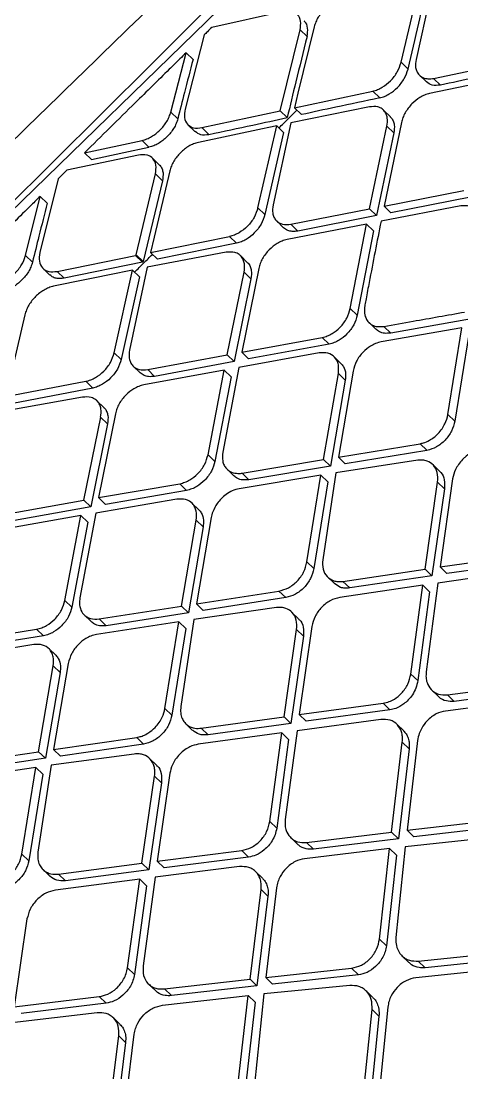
# Model space of a CAD drawing. Extents: x 400 to 501, y 484 to 634.
# Drawn here: x 488.522 to 489.293, y 519.491 to 521.33 of the extents above; entities that cross this region are included whole.
import ezdxf

# ---------------------------------------------------------------- set-up
doc = ezdxf.new("R2010")
doc.units = 0
doc.header["$MEASUREMENT"] = 0
doc.layers.add('DIM', color=3, linetype='Continuous')
doc.layers.add('GEOMETRY', color=3, linetype='Continuous', lineweight=25)

# ---------------------------------------------------------------- blocks, each defined once
blk = doc.blocks.new('2026 GRANDEE')
at = {"layer": 'GEOMETRY', "ltscale": 16}
for p, q in [((36.6251, -77.2596), (38.7084, -75.231)), ((38.7614, -75.5824), (38.795, -75.4397)), ((38.8196, -75.4341), (38.7875, -75.5772)), ((38.5556, -75.4935), (38.4303, -75.5214)), ((38.5501, -75.6673), (38.5848, -75.5257)), ((38.6095, -75.5202), (38.5811, -75.6363)), ((38.5848, -75.5257), (38.597, -75.5375)), ((38.4169, -75.5346), (38.3837, -75.664)), ((38.3589, -75.6693), (38.3855, -75.5656)), ((38.3855, -75.5656), (38.3977, -75.5774)), ((38.7614, -75.5824), (38.7735, -75.5941)), ((38.8182, -75.6104), (38.9543, -75.5819)), ((38.7935, -75.6049), (38.8056, -75.6166)), ((38.9488, -75.6084), (38.8112, -75.6369)), ((38.8182, -75.6104), (38.8303, -75.6221)), ((38.575, -75.662), (38.7119, -75.6328)), ((38.5811, -75.6363), (38.575, -75.662)), ((38.724, -75.6446), (38.7119, -75.6328)), ((38.7061, -75.6602), (38.5688, -75.6879)), ((38.371, -75.6812), (38.3589, -75.6693)), ((38.4133, -75.6966), (38.5501, -75.6673)), ((38.5501, -75.6673), (38.5623, -75.6791)), ((38.575, -75.662), (38.5871, -75.6738)), ((38.7426, -75.6776), (38.7305, -75.6658)), ((38.3889, -75.6915), (38.4011, -75.7033)), ((38.4133, -75.6966), (38.4255, -75.7084)), ((38.5112, -75.8367), (38.544, -75.6932)), ((38.5688, -75.6879), (38.5376, -75.8317)), ((38.5561, -75.705), (38.544, -75.6932)), ((38.7064, -75.8385), (38.7366, -75.6942)), ((38.7619, -75.6876), (38.7317, -75.8336)), ((38.7366, -75.6942), (38.7487, -75.7059)), ((38.519, -75.6985), (38.407, -75.7223)), ((38.5561, -75.705), (38.5233, -75.8484)), ((38.7487, -75.7059), (38.7185, -75.8502)), ((38.2081, -75.7405), (38.3086, -75.719)), ((38.3086, -75.719), (38.3207, -75.7308)), ((38.3022, -75.7446), (38.1769, -75.7712)), ((38.2081, -75.7405), (38.2203, -75.7523)), ((38.3388, -75.7616), (38.3266, -75.7498)), ((38.1621, -75.7858), (38.1299, -75.9148)), ((38.1769, -75.7712), (38.1621, -75.7858)), ((38.2984, -75.9191), (38.332, -75.7775)), ((38.357, -75.7722), (38.3295, -75.8881)), ((38.332, -75.7775), (38.3442, -75.7893)), ((38.3442, -75.7893), (38.3105, -75.9308)), ((38.7317, -75.8336), (38.8709, -75.8066)), ((38.1049, -75.92), (38.1307, -75.8167)), ((38.1307, -75.8167), (38.1428, -75.8285)), ((38.8829, -75.8183), (38.7437, -75.8453)), ((38.5233, -75.8484), (38.5112, -75.8367)), ((38.5689, -75.8655), (38.7064, -75.8385)), ((38.7064, -75.8385), (38.7185, -75.8502)), ((38.8658, -75.8335), (38.7264, -75.8602)), ((38.7317, -75.8336), (38.7437, -75.8453)), ((38.5439, -75.8597), (38.5559, -75.8715)), ((38.7185, -75.8502), (38.581, -75.8773)), ((38.7011, -75.8651), (38.562, -75.8922)), ((38.5689, -75.8655), (38.581, -75.8773)), ((38.6725, -76.0127), (38.7011, -75.8651)), ((38.7131, -75.8768), (38.6846, -76.0244)), ((38.7011, -75.8651), (38.7131, -75.8768)), ((38.3233, -75.9148), (38.4615, -75.8869)), ((38.3295, -75.8881), (38.3233, -75.9148)), ((38.4736, -75.8987), (38.3354, -75.9266)), ((38.4615, -75.8869), (38.4736, -75.8987)), ((38.4559, -75.9145), (38.3173, -75.9408)), ((38.3233, -75.9148), (38.3354, -75.9266)), ((38.1049, -75.92), (38.117, -75.9318)), ((38.1602, -75.948), (38.2974, -75.9201)), ((38.3095, -75.9318), (38.1723, -75.9598)), ((38.2982, -75.9199), (38.2974, -75.9201)), ((38.3095, -75.9318), (38.2974, -75.9201)), ((38.2984, -75.9191), (38.2982, -75.9199)), ((38.2982, -75.9199), (38.3103, -75.9317)), ((38.2984, -75.9191), (38.3105, -75.9308)), ((38.4926, -75.9321), (38.4806, -75.9204)), ((38.1355, -75.9426), (38.1476, -75.9544)), ((38.2662, -75.9512), (38.154, -75.9739)), ((38.1602, -75.948), (38.1723, -75.9598)), ((38.2601, -76.0901), (38.2922, -75.9459)), ((38.3173, -75.9408), (38.2867, -76.0854)), ((38.2922, -75.9459), (38.3043, -75.9577)), ((38.4573, -76.0938), (38.487, -75.949)), ((38.5125, -75.9427), (38.4828, -76.0892)), ((38.487, -75.949), (38.499, -75.9607)), ((38.3043, -75.9577), (38.2721, -76.1018)), ((38.499, -75.9607), (38.4694, -76.1055)), ((38.1038, -76.0237), (38.077, -76.1394)), ((38.6725, -76.0127), (38.6845, -76.0244)), ((38.7053, -76.0375), (38.7173, -76.0491)), ((38.8678, -76.0464), (38.7264, -76.0712)), ((38.7432, -76.0558), (38.7312, -76.0441)), ((38.8844, -76.0307), (38.7432, -76.0558)), ((38.8432, -76.1979), (38.8678, -76.0464)), ((38.4828, -76.0892), (38.6234, -76.0635)), ((38.6234, -76.0635), (38.6354, -76.0752)), ((38.8798, -76.058), (38.8552, -76.2095)), ((38.6354, -76.0752), (38.4949, -76.1008)), ((38.2601, -76.0901), (38.2721, -76.1018)), ((38.3186, -76.1197), (38.4573, -76.0938)), ((38.4573, -76.0938), (38.4694, -76.1055)), ((38.6184, -76.0905), (38.4776, -76.1159)), ((38.4828, -76.0892), (38.4949, -76.1008)), ((38.6563, -76.1088), (38.6442, -76.0971)), ((38.2932, -76.1136), (38.3053, -76.1253)), ((38.3186, -76.1197), (38.3306, -76.1314)), ((38.4694, -76.1055), (38.3306, -76.1314)), ((38.4776, -76.1159), (38.4497, -76.2641)), ((38.4521, -76.1206), (38.3117, -76.1464)), ((38.4239, -76.2685), (38.4521, -76.1206)), ((38.4641, -76.1322), (38.4359, -76.2802)), ((38.4521, -76.1206), (38.4641, -76.1322)), ((38.6257, -76.2768), (38.6517, -76.1267)), ((38.6637, -76.1383), (38.6377, -76.2884)), ((38.6774, -76.1222), (38.6517, -76.2725)), ((38.6517, -76.1267), (38.6637, -76.1383)), ((38.0708, -76.1669), (38.2102, -76.1401)), ((38.2223, -76.1518), (38.0829, -76.1786)), ((38.2223, -76.1518), (38.2102, -76.1401)), ((38.2047, -76.1678), (38.0649, -76.1931)), ((38.2417, -76.1857), (38.2296, -76.174)), ((38.207, -76.348), (38.2363, -76.2028)), ((38.262, -76.1967), (38.2327, -76.3435)), ((38.2362, -76.2028), (38.2483, -76.2145)), ((38.8432, -76.1979), (38.8552, -76.2095)), ((38.2483, -76.2145), (38.219, -76.3597)), ((38.6517, -76.2725), (38.7946, -76.2491)), ((38.8066, -76.2608), (38.6636, -76.2841)), ((38.7946, -76.2491), (38.8065, -76.2607)), ((38.4239, -76.2685), (38.4359, -76.2802)), ((38.4833, -76.3006), (38.6257, -76.2768)), ((38.6257, -76.2768), (38.6377, -76.2884)), ((38.7904, -76.2782), (38.6471, -76.2999)), ((38.6517, -76.2725), (38.6636, -76.2841)), ((38.8287, -76.2972), (38.8167, -76.2856)), ((38.4572, -76.2937), (38.4691, -76.3053)), ((38.4833, -76.3006), (38.4953, -76.3122)), ((38.6377, -76.2884), (38.4953, -76.3122)), ((38.6471, -76.2999), (38.6243, -76.452)), ((38.2327, -76.3435), (38.3745, -76.3191)), ((38.3865, -76.3307), (38.3745, -76.3191)), ((38.6212, -76.3042), (38.4785, -76.3278)), ((38.5968, -76.4558), (38.6212, -76.3042)), ((38.6332, -76.3158), (38.6088, -76.4675)), ((38.6212, -76.3042), (38.6332, -76.3158)), ((38.8032, -76.4685), (38.8252, -76.3162)), ((38.8252, -76.3162), (38.8372, -76.3278)), ((38.8515, -76.3106), (38.8296, -76.4647)), ((38.3865, -76.3307), (38.2447, -76.3552)), ((38.8372, -76.3278), (38.8152, -76.4802)), ((38.0671, -76.3728), (38.207, -76.348)), ((38.219, -76.3597), (38.207, -76.348)), ((38.3695, -76.3461), (38.2276, -76.3704)), ((38.2327, -76.3435), (38.2447, -76.3552)), ((38.4077, -76.3646), (38.3957, -76.3529)), ((38.2018, -76.3748), (38.0604, -76.3996)), ((38.219, -76.3597), (38.0792, -76.3845)), ((38.1739, -76.523), (38.2018, -76.3748)), ((38.2276, -76.3704), (38.1999, -76.5188)), ((38.2018, -76.3748), (38.2138, -76.3865)), ((38.2138, -76.3865), (38.1859, -76.5347)), ((38.3775, -76.533), (38.4033, -76.3827)), ((38.4153, -76.3943), (38.3895, -76.5446)), ((38.4033, -76.3827), (38.4153, -76.3943)), ((38.4292, -76.3784), (38.4036, -76.5289)), ((38.8296, -76.4647), (38.9749, -76.4436)), ((38.5968, -76.4558), (38.6088, -76.4675)), ((38.6598, -76.4898), (38.8032, -76.4685)), ((38.8152, -76.4801), (38.8032, -76.4685)), ((38.8296, -76.4647), (38.8416, -76.4763)), ((38.9869, -76.4552), (38.8415, -76.4763)), ((38.6329, -76.4822), (38.6448, -76.4938)), ((38.8152, -76.4802), (38.6717, -76.5014)), ((38.9712, -76.4719), (38.8257, -76.4927)), ((38.7993, -76.4966), (38.6543, -76.5178)), ((38.6598, -76.4898), (38.6717, -76.5014)), ((38.7786, -76.6518), (38.7993, -76.4966)), ((38.7993, -76.4966), (38.8113, -76.5082)), ((38.8257, -76.4927), (38.8052, -76.6481)), ((38.1739, -76.523), (38.1859, -76.5347)), ((38.4036, -76.5289), (38.5478, -76.5067)), ((38.5598, -76.5183), (38.4156, -76.5405)), ((38.5478, -76.5067), (38.5597, -76.5183)), ((38.8113, -76.5082), (38.7906, -76.6634)), ((38.2339, -76.5556), (38.3775, -76.533)), ((38.3775, -76.533), (38.3895, -76.5446)), ((38.5437, -76.5358), (38.3991, -76.5563)), ((38.4036, -76.5289), (38.4156, -76.5405)), ((38.2075, -76.5486), (38.2194, -76.5602)), ((38.373, -76.5604), (38.2291, -76.5828)), ((38.2339, -76.5556), (38.2458, -76.5673)), ((38.3895, -76.5446), (38.2458, -76.5673)), ((38.3486, -76.7121), (38.373, -76.5604)), ((38.373, -76.5604), (38.3849, -76.572)), ((38.3991, -76.5563), (38.3763, -76.7085)), ((38.5821, -76.5551), (38.5701, -76.5434)), ((37.9814, -76.5968), (38.1242, -76.5733)), ((38.1242, -76.5733), (38.1362, -76.5849)), ((38.3849, -76.572), (38.3606, -76.7237)), ((38.5568, -76.7264), (38.5788, -76.5742)), ((38.5788, -76.5742), (38.5908, -76.5858)), ((38.6053, -76.5688), (38.5833, -76.7228)), ((38.1362, -76.5849), (37.9934, -76.6084)), ((38.5907, -76.5858), (38.5687, -76.7381)), ((38.1193, -76.6003), (37.9763, -76.6236)), ((38.1577, -76.6191), (38.1456, -76.6074)), ((38.1795, -76.6332), (38.154, -76.7837)), ((38.1277, -76.7876), (38.1534, -76.6373)), ((38.1654, -76.6489), (38.1396, -76.7992)), ((38.1534, -76.6373), (38.1654, -76.6489)), ((38.7786, -76.6518), (38.7906, -76.6634)), ((38.8423, -76.688), (38.9896, -76.6689)), ((38.8147, -76.6797), (38.8267, -76.6914)), ((38.8423, -76.688), (38.8543, -76.6997)), ((39.0016, -76.6805), (38.8543, -76.6997)), ((38.5833, -76.7228), (38.7299, -76.703)), ((38.7419, -76.7146), (38.7299, -76.703)), ((38.9863, -76.6976), (38.8388, -76.7165)), ((38.3486, -76.7121), (38.3606, -76.7237)), ((38.4121, -76.7466), (38.5568, -76.7264)), ((38.5568, -76.7264), (38.5687, -76.7381)), ((38.5833, -76.7228), (38.5953, -76.7344)), ((38.7419, -76.7146), (38.5953, -76.7344)), ((38.3851, -76.7389), (38.397, -76.7504)), ((38.5687, -76.7381), (38.4241, -76.7582)), ((38.7262, -76.7313), (38.5795, -76.7509)), ((38.7659, -76.7512), (38.7539, -76.7396)), ((38.154, -76.7837), (38.2992, -76.7626)), ((38.2992, -76.7626), (38.3112, -76.7742)), ((38.5529, -76.7545), (38.4066, -76.7746)), ((38.4121, -76.7466), (38.4241, -76.7582)), ((38.532, -76.9095), (38.5529, -76.7545)), ((38.5529, -76.7545), (38.5648, -76.7661)), ((38.5795, -76.7509), (38.5588, -76.9061)), ((38.3112, -76.7742), (38.166, -76.7954)), ((38.5648, -76.7661), (38.5439, -76.9211)), ((38.7446, -76.9283), (38.7635, -76.7712)), ((38.7635, -76.7712), (38.7755, -76.7829)), ((38.7903, -76.7678), (38.7717, -76.9251)), ((37.983, -76.8093), (38.1277, -76.7876)), ((38.1396, -76.7992), (37.995, -76.8209)), ((38.1277, -76.7876), (38.1396, -76.7992)), ((38.2951, -76.7917), (38.1495, -76.8112)), ((38.154, -76.7837), (38.166, -76.7954)), ((38.3338, -76.8112), (38.3218, -76.7995)), ((38.7755, -76.7829), (38.7567, -76.9399)), ((38.1231, -76.815), (37.9783, -76.8365)), ((38.0987, -76.9667), (38.1231, -76.815)), ((38.1231, -76.815), (38.1351, -76.8267)), ((38.1495, -76.8112), (38.1267, -76.9633)), ((38.1351, -76.8267), (38.1107, -76.9783)), ((38.3084, -76.9825), (38.3306, -76.8304)), ((38.3306, -76.8304), (38.3425, -76.842)), ((38.3573, -76.8253), (38.3352, -76.9791)), ((38.3425, -76.842), (38.3204, -76.9942)), ((38.532, -76.9095), (38.5439, -76.9211)), ((38.7717, -76.9251), (38.9206, -76.9076)), ((38.5962, -76.9463), (38.7446, -76.9283)), ((38.7446, -76.9283), (38.7566, -76.9399)), ((38.7717, -76.9251), (38.7837, -76.9367)), ((38.9326, -76.9192), (38.7837, -76.9367)), ((38.5684, -76.9378), (38.5803, -76.9494)), ((38.6082, -76.9579), (38.5962, -76.9463)), ((38.7566, -76.9399), (38.6082, -76.9579)), ((38.9178, -76.9379), (38.7684, -76.9537)), ((38.3352, -76.9791), (38.4829, -76.9603)), ((38.4829, -76.9603), (38.4948, -76.972)), ((38.7413, -76.9569), (38.5927, -76.9747)), ((38.7237, -77.1151), (38.7413, -76.9569)), ((38.7533, -76.9686), (38.7413, -76.9569)), ((38.7684, -76.9537), (38.7524, -77.1124)), ((38.0987, -76.9667), (38.1107, -76.9783)), ((38.1627, -77.0016), (38.3084, -76.9825)), ((38.3084, -76.9825), (38.3204, -76.9941)), ((38.3352, -76.9791), (38.3472, -76.9907)), ((38.4948, -76.972), (38.3472, -76.9907)), ((38.7533, -76.9686), (38.7357, -77.1268)), ((38.1355, -76.9937), (38.1474, -77.0053)), ((38.1627, -77.0016), (38.1747, -77.0132)), ((38.3204, -76.9942), (38.1747, -77.0132)), ((38.4792, -76.9886), (38.3313, -77.0071)), ((38.519, -77.0088), (38.507, -76.9971)), ((38.3045, -77.0105), (38.1571, -77.0296)), ((38.2833, -77.1653), (38.3045, -77.0105)), ((38.3045, -77.0105), (38.3164, -77.0222)), ((38.3313, -77.0071), (38.3104, -77.1621)), ((38.3164, -77.0222), (38.2953, -77.177)), ((38.4975, -77.1856), (38.5167, -77.0288)), ((38.5167, -77.0288), (38.5286, -77.0405)), ((38.5437, -77.0256), (38.5247, -77.1826)), ((38.5286, -77.0405), (38.5095, -77.1972)), ((38.1075, -77.0799), (38.0852, -77.2335)), ((38.7237, -77.1151), (38.7357, -77.1268)), ((38.7629, -77.1445), (38.7748, -77.1561)), ((38.7914, -77.1537), (38.9408, -77.1382)), ((38.9529, -77.1499), (38.8035, -77.1654)), ((38.2833, -77.1653), (38.2953, -77.177)), ((38.5247, -77.1826), (38.6748, -77.1661)), ((38.6748, -77.1662), (38.6868, -77.1778)), ((38.9381, -77.1674), (38.787, -77.1829)), ((38.7914, -77.1537), (38.8035, -77.1654)), ((38.348, -77.2025), (38.4975, -77.1856)), ((38.4975, -77.1856), (38.5095, -77.1972)), ((38.5247, -77.1826), (38.5367, -77.1942)), ((38.6868, -77.1778), (38.5368, -77.1942)), ((38.32, -77.1938), (38.3319, -77.2054)), ((38.36, -77.2141), (38.348, -77.2025)), ((38.5095, -77.1972), (38.36, -77.2141)), ((38.672, -77.1964), (38.5214, -77.2112)), ((38.0852, -77.2335), (38.2339, -77.2158)), ((38.2339, -77.2158), (38.2458, -77.2274)), ((38.3444, -77.2309), (38.4942, -77.2141)), ((38.4761, -77.3719), (38.4942, -77.2141)), ((38.4942, -77.2141), (38.5062, -77.2258)), ((38.5214, -77.2112), (38.505, -77.3695)), ((38.7122, -77.2175), (38.7001, -77.2057)), ((38.2458, -77.2274), (38.0971, -77.2452)), ((38.5062, -77.2258), (38.4881, -77.3836)), ((38.6947, -77.3965), (38.7107, -77.2383)), ((38.7107, -77.2383), (38.7227, -77.25)), ((38.7382, -77.234), (38.7224, -77.3939)), ((38.2301, -77.244), (38.0812, -77.2615)), ((38.2701, -77.2643), (38.2581, -77.2526)), ((38.7227, -77.25), (38.7068, -77.4082)), ((38.2483, -77.4408), (38.2678, -77.2844)), ((38.2798, -77.2961), (38.2603, -77.4524)), ((38.2678, -77.2844), (38.2798, -77.2961)), ((38.2757, -77.438), (38.295, -77.2814))]:
    blk.add_line(p, q, dxfattribs=at)
at = {"layer": 'GEOMETRY', "ltscale": 16, "flags": 128}
for points in [[(38.544, -75.6932), (38.53, -75.6962), (38.519, -75.6985)], [(38.2203, -75.7523), (38.2765, -75.7403), (38.3207, -75.7308)], [(38.2922, -75.9459), (38.2776, -75.9489), (38.2662, -75.9512)]]:
    blk.add_lwpolyline(points, dxfattribs=at)
at = {"layer": 'GEOMETRY', "ltscale": 16}
for points, knots in [([(39.3344, -73.6754), (39.0943, -73.989), (38.614, -74.6164), (37.8515, -75.526), (37.0585, -76.4108), (36.2329, -77.2665), (35.3771, -78.0921), (34.4922, -78.8851), (33.5825, -79.6476), (32.9551, -80.1279), (32.6415, -80.3679)], [0, 0, 0, 0, 0.124824, 0.249783, 0.374855, 0.499996, 0.625137, 0.750211, 0.875173, 1, 1, 1, 1]), ([(40.1497, -73.709), (40.0127, -73.8419), (39.7344, -74.112), (39.3257, -74.5096), (38.9336, -74.8911), (38.5729, -75.2424), (38.2434, -75.5632), (37.9632, -75.8359), (37.7285, -76.0643), (37.5351, -76.2523), (37.361, -76.4215), (37.2052, -76.5728), (37.0576, -76.7162), (36.8887, -76.8801), (36.6825, -77.0802), (36.4323, -77.3228), (36.1506, -77.5956), (35.8375, -77.8988), (35.4928, -78.2323), (35.1244, -78.5882), (34.7337, -78.9655), (34.3219, -79.3632), (33.8821, -79.7881), (33.4291, -80.2259), (33.123, -80.5224), (32.9727, -80.668)], [0, 0, 0, 0, 0.057285, 0.116397, 0.171134, 0.221513, 0.267531, 0.309184, 0.338855, 0.365836, 0.39013, 0.411737, 0.431012, 0.451894, 0.482374, 0.517226, 0.556449, 0.600044, 0.64801, 0.700352, 0.753718, 0.810985, 0.872139, 0.937203, 1, 1, 1, 1]), ([(36.6233, -77.2588), (37.0522, -76.8403), (37.7117, -76.1969), (38.888, -75.0248), (39.6377, -74.2734), (40.1598, -73.75)], [0, 0, 0, 0, 0.360925, 0.55487, 1, 1, 1, 1]), ([(36.9024, -74.1976), (36.8428, -74.2715), (36.7237, -74.4194), (36.5572, -74.6452), (36.4019, -74.8707), (36.2604, -75.0938), (36.1342, -75.3116), (36.0246, -75.5214), (35.933, -75.7204), (35.8601, -75.906), (35.8064, -76.0759), (35.772, -76.2282), (35.7563, -76.3615), (35.7588, -76.4871), (35.7855, -76.5968), (35.8417, -76.6813), (35.9222, -76.7316), (36.0247, -76.7494), (36.1473, -76.7363), (36.289, -76.6937), (36.4491, -76.6222), (36.6272, -76.5221), (36.8228, -76.3933), (37.0355, -76.2351), (37.2639, -76.0469), (37.4848, -75.8477), (37.6924, -75.6461), (37.8824, -75.4494), (38.0721, -75.2416), (38.1943, -75.0969), (38.2555, -75.0244)], [0, 0, 0, 0, 0.033614, 0.067247, 0.100909, 0.134592, 0.168275, 0.201911, 0.235432, 0.268754, 0.301786, 0.334429, 0.366583, 0.39818, 0.439365, 0.479481, 0.51862, 0.556963, 0.594762, 0.632292, 0.669842, 0.707709, 0.746186, 0.785545, 0.826049, 0.867901, 0.900188, 0.933126, 0.966494, 1, 1, 1, 1]), ([(38.2493, -75.0225), (38.1896, -75.0932), (38.0756, -75.2282), (37.9065, -75.4142), (37.7525, -75.5755), (37.6028, -75.7246), (37.4628, -75.8573), (37.3366, -75.971), (37.2395, -76.0548), (37.1691, -76.1136), (37.1157, -76.1571), (37.0685, -76.1948), (37.0179, -76.2343), (36.9622, -76.2765), (36.8783, -76.3383), (36.7648, -76.4171), (36.6265, -76.5037), (36.5161, -76.5637), (36.4322, -76.603), (36.3698, -76.6283), (36.3099, -76.6481), (36.258, -76.6604), (36.2136, -76.6659), (36.1957, -76.6633), (36.1863, -76.6619)], [0, 0, 0, 0, 0.071577, 0.136877, 0.195548, 0.247519, 0.306614, 0.35456, 0.391885, 0.419028, 0.437102, 0.455199, 0.47578, 0.498789, 0.524174, 0.581849, 0.647143, 0.717603, 0.754791, 0.793314, 0.835012, 0.883237, 0.938152, 1, 1, 1, 1]), ([(38.7735, -75.5941), (38.7797, -75.5674), (38.7907, -75.5196), (38.8021, -75.4723), (38.8072, -75.4515)], [0, 0, 0, 0, 0.56, 1, 1, 1, 1]), ([(38.6595, -75.4702), (38.6567, -75.471), (38.6512, -75.4725), (38.6405, -75.4781), (38.6279, -75.488), (38.6178, -75.5008), (38.6121, -75.5118), (38.6104, -75.5174), (38.6095, -75.5202)], [0, 0, 0, 0, 0.133077, 0.260959, 0.500551, 0.743262, 0.869946, 1, 1, 1, 1]), ([(38.5848, -75.5257), (38.5856, -75.5204), (38.5871, -75.5099), (38.5816, -75.4987), (38.5746, -75.4944), (38.5663, -75.4922), (38.5607, -75.4929), (38.5556, -75.4935)], [0, 0, 0, 0, 0.249174, 0.499176, 0.722957, 0.749939, 1, 1, 1, 1]), ([(38.597, -75.5375), (38.5977, -75.5323), (38.5991, -75.5219), (38.5957, -75.5131), (38.5921, -75.5106), (38.5918, -75.5104)], [0, 0, 0, 0, 0.476386, 0.953134, 1, 1, 1, 1]), ([(38.4303, -75.5214), (38.4278, -75.5239), (38.4234, -75.5283), (38.4189, -75.5327), (38.4169, -75.5346)], [0, 0, 0, 0, 0.559999, 1, 1, 1, 1]), ([(38.597, -75.5375), (38.5904, -75.5638), (38.5787, -75.6108), (38.5673, -75.6582), (38.5623, -75.6791)], [0, 0, 0, 0, 0.56, 1, 1, 1, 1]), ([(38.3855, -75.5656), (38.3819, -75.5692), (38.3721, -75.5789), (38.3425, -75.608), (38.287, -75.6627), (38.2377, -75.7113), (38.2081, -75.7405)], [0, 0, 0, 0, 0.062042, 0.166057, 0.5, 1, 1, 1, 1]), ([(38.3977, -75.5774), (38.3927, -75.5967), (38.3837, -75.6312), (38.3749, -75.6659), (38.371, -75.6812)], [0, 0, 0, 0, 0.56, 1, 1, 1, 1]), ([(38.7119, -75.6328), (38.7147, -75.632), (38.7202, -75.6305), (38.731, -75.625), (38.7435, -75.615), (38.7558, -75.5993), (38.7595, -75.588), (38.7614, -75.5824)], [0, 0, 0, 0, 0.133757, 0.261809, 0.500021, 0.748806, 1, 1, 1, 1]), ([(38.7875, -75.5772), (38.7869, -75.582), (38.7859, -75.5897), (38.7886, -75.5985), (38.7931, -75.6055), (38.8006, -75.6102), (38.8092, -75.6115), (38.8147, -75.611), (38.8172, -75.6106), (38.8179, -75.6104), (38.8181, -75.6104), (38.8182, -75.6104), (38.8182, -75.6104)], [0, 0, 0, 0, 0.225118, 0.356715, 0.500735, 0.716133, 0.871345, 0.966033, 0.990615, 0.997206, 0.999657, 1, 1, 1, 1]), ([(38.724, -75.6446), (38.7268, -75.6438), (38.7324, -75.6423), (38.7431, -75.6367), (38.7557, -75.6268), (38.7679, -75.611), (38.7716, -75.5998), (38.7735, -75.5941)], [0, 0, 0, 0, 0.134377, 0.262676, 0.500272, 0.748824, 1, 1, 1, 1]), ([(38.9664, -75.5936), (38.9409, -75.5989), (38.8956, -75.6084), (38.8502, -75.6179), (38.8303, -75.6221)], [0, 0, 0, 0, 0.56, 1, 1, 1, 1]), ([(38.8303, -75.6221), (38.8251, -75.6227), (38.8153, -75.6238), (38.8088, -75.6188), (38.8058, -75.6164)], [0, 0, 0, 0, 0.5211845, 1, 1, 1, 1]), ([(38.8112, -75.6369), (38.8083, -75.6377), (38.8027, -75.6392), (38.7919, -75.6448), (38.7795, -75.6548), (38.7697, -75.6677), (38.7642, -75.679), (38.7627, -75.6847), (38.7619, -75.6876)], [0, 0, 0, 0, 0.136288, 0.265067, 0.499297, 0.745271, 0.871642, 1, 1, 1, 1]), ([(38.724, -75.6446), (38.6984, -75.65), (38.6528, -75.6597), (38.6072, -75.6695), (38.5871, -75.6738)], [0, 0, 0, 0, 0.56, 1, 1, 1, 1]), ([(38.7366, -75.6942), (38.7372, -75.6892), (38.7382, -75.6813), (38.7355, -75.6725), (38.7327, -75.6681), (38.7301, -75.6654), (38.7269, -75.6627), (38.7196, -75.6591), (38.7112, -75.6598), (38.7061, -75.6602)], [0, 0, 0, 0, 0.229625, 0.360156, 0.500899, 0.531309, 0.583193, 0.750977, 1, 1, 1, 1]), ([(38.3086, -75.719), (38.3114, -75.7183), (38.3168, -75.7168), (38.3277, -75.7113), (38.3404, -75.7014), (38.3505, -75.6887), (38.3563, -75.6777), (38.358, -75.6721), (38.3589, -75.6693)], [0, 0, 0, 0, 0.132001, 0.259527, 0.500498, 0.744643, 0.870995, 1, 1, 1, 1]), ([(38.3837, -75.664), (38.3829, -75.6693), (38.3814, -75.6798), (38.3865, -75.69), (38.3931, -75.6949), (38.4012, -75.6979), (38.4082, -75.6972), (38.4133, -75.6966)], [0, 0, 0, 0, 0.249239, 0.499047, 0.656024, 0.750174, 1, 1, 1, 1]), ([(38.548, -75.6971), (38.5534, -75.6918), (38.5637, -75.6815), (38.5741, -75.6711), (38.5791, -75.666)], [0, 0, 0, 0, 0.512139, 1, 1, 1, 1]), ([(38.7423, -75.6779), (38.7427, -75.6781), (38.7452, -75.6795), (38.7474, -75.6844), (38.7503, -75.693), (38.7493, -75.7009), (38.7487, -75.7059)], [0, 0, 0, 0, 0.051067, 0.317639, 0.564906, 1, 1, 1, 1]), ([(38.371, -75.6812), (38.3702, -75.684), (38.3685, -75.6895), (38.3627, -75.7005), (38.3526, -75.7133), (38.3398, -75.7231), (38.329, -75.7286), (38.3235, -75.7301), (38.3207, -75.7308)], [0, 0, 0, 0, 0.128994, 0.255344, 0.499516, 0.740453, 0.867981, 1, 1, 1, 1]), ([(38.4255, -75.7084), (38.451, -75.703), (38.4966, -75.6932), (38.5422, -75.6834), (38.5623, -75.6791)], [0, 0, 0, 0, 0.56, 1, 1, 1, 1]), ([(38.4013, -75.703), (38.4042, -75.7053), (38.4104, -75.7101), (38.4203, -75.709), (38.4255, -75.7084)], [0, 0, 0, 0, 0.473338, 1, 1, 1, 1]), ([(38.407, -75.7223), (38.4042, -75.7231), (38.3987, -75.7246), (38.3879, -75.7301), (38.3752, -75.7399), (38.3652, -75.7527), (38.3595, -75.7638), (38.3578, -75.7694), (38.357, -75.7722)], [0, 0, 0, 0, 0.13291, 0.26074, 0.500483, 0.743146, 0.869881, 1, 1, 1, 1]), ([(38.332, -75.7775), (38.3328, -75.7722), (38.3342, -75.7616), (38.3285, -75.7503), (38.3214, -75.7458), (38.313, -75.7435), (38.3073, -75.7441), (38.3022, -75.7446)], [0, 0, 0, 0, 0.249317, 0.499272, 0.721487, 0.749963, 1, 1, 1, 1]), ([(38.3386, -75.7618), (38.3389, -75.762), (38.3413, -75.7636), (38.3436, -75.7683), (38.3461, -75.777), (38.3449, -75.7845), (38.3442, -75.7893)], [0, 0, 0, 0, 0.041826, 0.325121, 0.579496, 1, 1, 1, 1]), ([(38.1307, -75.8167), (38.1276, -75.8197), (38.1186, -75.8285), (38.0892, -75.8575), (38.0335, -75.9123), (37.9837, -75.9612), (37.9543, -75.9901)], [0, 0, 0, 0, 0.051966, 0.152621, 0.5, 1, 1, 1, 1]), ([(38.1428, -75.8285), (38.138, -75.8478), (38.1293, -75.8821), (38.1208, -75.9166), (38.117, -75.9318)], [0, 0, 0, 0, 0.56, 1, 1, 1, 1]), ([(38.5112, -75.8367), (38.5094, -75.8423), (38.5057, -75.8536), (38.4934, -75.8694), (38.4808, -75.8793), (38.4699, -75.8847), (38.4644, -75.8862), (38.4615, -75.8869)], [0, 0, 0, 0, 0.251135, 0.499919, 0.738583, 0.866552, 1, 1, 1, 1]), ([(38.5375, -75.8317), (38.537, -75.8368), (38.5361, -75.8446), (38.539, -75.8534), (38.5439, -75.8608), (38.5536, -75.8668), (38.5638, -75.866), (38.5689, -75.8655)], [0, 0, 0, 0, 0.233043, 0.362957, 0.501502, 0.750764, 1, 1, 1, 1]), ([(38.8986, -75.8692), (38.8991, -75.8638), (38.8997, -75.8556), (38.8965, -75.8464), (38.8913, -75.8387), (38.8814, -75.8324), (38.871, -75.8331), (38.8658, -75.8335)], [0, 0, 0, 0, 0.239161, 0.367441, 0.501212, 0.750434, 1, 1, 1, 1]), ([(38.5233, -75.8484), (38.5215, -75.8541), (38.5178, -75.8654), (38.5055, -75.8811), (38.4929, -75.891), (38.4821, -75.8965), (38.4765, -75.8979), (38.4736, -75.8987)], [0, 0, 0, 0, 0.251073, 0.499693, 0.737474, 0.865748, 1, 1, 1, 1]), ([(38.7264, -75.8602), (38.7193, -75.8958), (38.7104, -75.9409), (38.7013, -75.9899), (38.6987, -76.0034), (38.6981, -76.0076), (38.6981, -76.0081)], [0, 0, 0, 0, 0.725922, 0.919423, 0.99043, 1, 1, 1, 1]), ([(38.581, -75.8773), (38.5798, -75.8775), (38.5764, -75.8781), (38.5703, -75.8781), (38.5625, -75.8766), (38.5583, -75.8731), (38.5561, -75.8713)], [0, 0, 0, 0, 0.123308, 0.338447, 0.645171, 1, 1, 1, 1]), ([(38.562, -75.8922), (38.5591, -75.893), (38.5534, -75.8944), (38.5426, -75.8999), (38.5301, -75.9098), (38.5203, -75.9227), (38.5148, -75.934), (38.5133, -75.9398), (38.5125, -75.9427)], [0, 0, 0, 0, 0.136164, 0.26492, 0.499359, 0.745031, 0.871464, 1, 1, 1, 1]), ([(38.1299, -75.9148), (38.1292, -75.9202), (38.1278, -75.9308), (38.1338, -75.9425), (38.1448, -75.9494), (38.155, -75.9485), (38.1602, -75.948)], [0, 0, 0, 0, 0.24961, 0.499688, 0.749943, 1, 1, 1, 1]), ([(38.487, -75.949), (38.4875, -75.944), (38.4885, -75.9361), (38.4857, -75.9272), (38.4828, -75.9227), (38.4802, -75.92), (38.477, -75.9173), (38.4696, -75.9135), (38.461, -75.9141), (38.4559, -75.9145)], [0, 0, 0, 0, 0.22954, 0.360086, 0.50087, 0.529164, 0.580344, 0.750928, 1, 1, 1, 1]), ([(38.0546, -75.9696), (38.0574, -75.9689), (38.0629, -75.9674), (38.0738, -75.962), (38.0866, -75.9521), (38.0986, -75.9373), (38.1032, -75.9256), (38.1048, -75.9205), (38.1049, -75.92)], [0, 0, 0, 0, 0.131805, 0.259314, 0.500729, 0.750146, 0.973901, 1, 1, 1, 1]), ([(38.1171, -75.9318), (38.1162, -75.9346), (38.1146, -75.9402), (38.1088, -75.9512), (38.0987, -75.964), (38.0859, -75.9738), (38.075, -75.9792), (38.0695, -75.9806), (38.0667, -75.9814)], [0, 0, 0, 0, 0.129018, 0.255399, 0.499563, 0.740831, 0.868268, 1, 1, 1, 1]), ([(38.2955, -75.9492), (38.3009, -75.9439), (38.3113, -75.9335), (38.3217, -75.9232), (38.3267, -75.9182)], [0, 0, 0, 0, 0.514859, 1, 1, 1, 1]), ([(38.4924, -75.9324), (38.4928, -75.9326), (38.4954, -75.9341), (38.4976, -75.9391), (38.5006, -75.9478), (38.4996, -75.9557), (38.499, -75.9607)], [0, 0, 0, 0, 0.052582, 0.318552, 0.565377, 1, 1, 1, 1]), ([(38.1723, -75.9598), (38.1681, -75.9603), (38.1612, -75.961), (38.1529, -75.9586), (38.1495, -75.9557), (38.1477, -75.9542)], [0, 0, 0, 0, 0.425248, 0.710972, 1, 1, 1, 1]), ([(38.154, -75.9739), (38.1512, -75.9746), (38.1456, -75.9761), (38.1348, -75.9815), (38.122, -75.9913), (38.112, -76.0041), (38.1063, -76.0152), (38.1047, -76.0208), (38.1038, -76.0237)], [0, 0, 0, 0, 0.132717, 0.260477, 0.500377, 0.742931, 0.869744, 1, 1, 1, 1]), ([(38.6981, -76.0081), (38.6979, -76.0089), (38.6976, -76.0111), (38.697, -76.0176), (38.698, -76.0258), (38.702, -76.0343), (38.7083, -76.0406), (38.7181, -76.0451), (38.7267, -76.0444), (38.7312, -76.0441)], [0, 0, 0, 0, 0.035001, 0.095738, 0.293967, 0.432006, 0.595736, 0.785092, 1, 1, 1, 1]), ([(38.6234, -76.0635), (38.6264, -76.0628), (38.6322, -76.0613), (38.6431, -76.0558), (38.6532, -76.0478), (38.6614, -76.0381), (38.6685, -76.027), (38.6709, -76.0184), (38.6725, -76.0127)], [0, 0, 0, 0, 0.139004, 0.268772, 0.499684, 0.62824, 0.754758, 1, 1, 1, 1]), ([(38.6846, -76.0244), (38.6829, -76.0301), (38.6805, -76.0387), (38.6734, -76.0497), (38.6653, -76.0594), (38.6553, -76.0674), (38.6444, -76.073), (38.6385, -76.0744), (38.6354, -76.0752)], [0, 0, 0, 0, 0.244262, 0.370443, 0.498998, 0.728262, 0.858929, 1, 1, 1, 1]), ([(38.7312, -76.0441), (38.7482, -76.0411), (38.7953, -76.0327), (38.8423, -76.0243), (38.8723, -76.019)], [0, 0, 0, 0, 0.361994, 1, 1, 1, 1]), ([(38.7432, -76.0558), (38.7395, -76.0561), (38.7324, -76.0567), (38.7235, -76.0541), (38.7193, -76.0507), (38.7173, -76.0491)], [0, 0, 0, 0, 0.368654, 0.7071692, 1, 1, 1, 1]), ([(38.7264, -76.0712), (38.7232, -76.072), (38.7171, -76.0735), (38.7061, -76.0792), (38.694, -76.0891), (38.6823, -76.1047), (38.679, -76.1164), (38.6774, -76.1222)], [0, 0, 0, 0, 0.147759, 0.280531, 0.50026, 0.751279, 1, 1, 1, 1]), ([(38.2102, -76.1401), (38.2131, -76.1394), (38.2187, -76.138), (38.2296, -76.1326), (38.2423, -76.1228), (38.2546, -76.1071), (38.2583, -76.0958), (38.2601, -76.0901)], [0, 0, 0, 0, 0.132844, 0.260619, 0.500074, 0.748677, 1, 1, 1, 1]), ([(38.2721, -76.1018), (38.2703, -76.1075), (38.2667, -76.1188), (38.2544, -76.1345), (38.2417, -76.1443), (38.2308, -76.1497), (38.2252, -76.1511), (38.2223, -76.1519)], [0, 0, 0, 0, 0.251281, 0.499664, 0.738165, 0.866275, 1, 1, 1, 1]), ([(38.2867, -76.0854), (38.2861, -76.0904), (38.2853, -76.0982), (38.2882, -76.1071), (38.2932, -76.1147), (38.303, -76.1208), (38.3134, -76.12), (38.3186, -76.1197)], [0, 0, 0, 0, 0.232222, 0.362319, 0.501439, 0.750836, 1, 1, 1, 1]), ([(38.6517, -76.1267), (38.6521, -76.1213), (38.6528, -76.113), (38.6495, -76.1037), (38.6442, -76.096), (38.6341, -76.0895), (38.6236, -76.0902), (38.6184, -76.0905)], [0, 0, 0, 0, 0.239726, 0.367857, 0.501176, 0.750422, 1, 1, 1, 1]), ([(38.6563, -76.1088), (38.6579, -76.1106), (38.6621, -76.1155), (38.6651, -76.1256), (38.6641, -76.1345), (38.6637, -76.1383)], [0, 0, 0, 0, 0.247537, 0.673465, 1, 1, 1, 1]), ([(38.3306, -76.1314), (38.327, -76.1318), (38.3204, -76.1325), (38.3117, -76.1303), (38.3076, -76.1269), (38.3054, -76.1251)], [0, 0, 0, 0, 0.359046, 0.6609814, 1, 1, 1, 1]), ([(38.3117, -76.1464), (38.3088, -76.1472), (38.3031, -76.1486), (38.2921, -76.154), (38.2795, -76.1638), (38.2698, -76.1767), (38.2643, -76.188), (38.2628, -76.1938), (38.262, -76.1967)], [0, 0, 0, 0, 0.135931, 0.264623, 0.499402, 0.744619, 0.871157, 1, 1, 1, 1]), ([(38.2362, -76.2028), (38.2368, -76.1978), (38.2377, -76.1899), (38.2348, -76.1808), (38.2322, -76.1767), (38.2302, -76.1746), (38.2294, -76.1737), (38.2263, -76.171), (38.2187, -76.1669), (38.2098, -76.1675), (38.2047, -76.1678)], [0, 0, 0, 0, 0.229217, 0.359837, 0.500844, 0.50861, 0.523106, 0.572282, 0.750861, 1, 1, 1, 1]), ([(38.2414, -76.186), (38.2419, -76.1862), (38.2445, -76.1877), (38.2468, -76.1928), (38.2498, -76.2015), (38.2489, -76.2094), (38.2483, -76.2145)], [0, 0, 0, 0, 0.054613, 0.320134, 0.566477, 1, 1, 1, 1]), ([(38.7946, -76.2491), (38.7965, -76.2487), (38.8019, -76.2476), (38.813, -76.2427), (38.8245, -76.2338), (38.833, -76.2232), (38.8397, -76.212), (38.8419, -76.2034), (38.8432, -76.1979)], [0, 0, 0, 0, 0.086622, 0.250053, 0.499578, 0.638325, 0.76826, 1, 1, 1, 1]), ([(38.8552, -76.2095), (38.8537, -76.2155), (38.8506, -76.2273), (38.8387, -76.2436), (38.8233, -76.2561), (38.8121, -76.2592), (38.8066, -76.2608)], [0, 0, 0, 0, 0.250736, 0.499502, 0.749762, 1, 1, 1, 1]), ([(38.4497, -76.2641), (38.4492, -76.2694), (38.4485, -76.2776), (38.4518, -76.2869), (38.4572, -76.2948), (38.4664, -76.3004), (38.4762, -76.3014), (38.4815, -76.3009), (38.4828, -76.3007), (38.4832, -76.3006), (38.4832, -76.3006), (38.4833, -76.3006), (38.4833, -76.3006), (38.4833, -76.3006)], [0, 0, 0, 0, 0.235478, 0.364519, 0.500771, 0.749786, 0.936633, 0.983828, 0.995793, 0.998866, 0.999676, 0.999964, 1, 1, 1, 1]), ([(38.9001, -76.2593), (38.8945, -76.2608), (38.8849, -76.2634), (38.8746, -76.271), (38.8699, -76.2755), (38.8662, -76.2795), (38.8616, -76.2852), (38.8549, -76.2964), (38.8529, -76.3051), (38.8515, -76.3106)], [0, 0, 0, 0, 0.249257, 0.427448, 0.491455, 0.499459, 0.637667, 0.767323, 1, 1, 1, 1]), ([(38.3745, -76.3191), (38.3775, -76.3183), (38.3834, -76.317), (38.3944, -76.3115), (38.4045, -76.3036), (38.4128, -76.2939), (38.4199, -76.2829), (38.4223, -76.2742), (38.4239, -76.2685)], [0, 0, 0, 0, 0.138252, 0.267774, 0.49968, 0.628362, 0.754899, 1, 1, 1, 1]), ([(38.4359, -76.2802), (38.4343, -76.2859), (38.4319, -76.2945), (38.4248, -76.3054), (38.4166, -76.3152), (38.4065, -76.3231), (38.3955, -76.3286), (38.3896, -76.33), (38.3865, -76.3307)], [0, 0, 0, 0, 0.244238, 0.370431, 0.499, 0.729194, 0.859625, 1, 1, 1, 1]), ([(38.8252, -76.3162), (38.8254, -76.3104), (38.8259, -76.299), (38.8187, -76.286), (38.8089, -76.2796), (38.7991, -76.2774), (38.7934, -76.2779), (38.7904, -76.2782)], [0, 0, 0, 0, 0.251565, 0.499657, 0.732748, 0.862222, 1, 1, 1, 1]), ([(38.8285, -76.2974), (38.8293, -76.2981), (38.8335, -76.3018), (38.8379, -76.3119), (38.8374, -76.3226), (38.8372, -76.3278)], [0, 0, 0, 0, 0.10317, 0.563879, 1, 1, 1, 1]), ([(38.4953, -76.3122), (38.4915, -76.3125), (38.4842, -76.3131), (38.4752, -76.3104), (38.4711, -76.3068), (38.4692, -76.3052)], [0, 0, 0, 0, 0.3741137, 0.7165747, 1, 1, 1, 1]), ([(38.4785, -76.3278), (38.4744, -76.3288), (38.4666, -76.3307), (38.4557, -76.3373), (38.4469, -76.3451), (38.4385, -76.3552), (38.4322, -76.3667), (38.4301, -76.375), (38.4292, -76.3784)], [0, 0, 0, 0, 0.184188, 0.351523, 0.501986, 0.635561, 0.851249, 1, 1, 1, 1]), ([(38.4033, -76.3827), (38.4037, -76.3773), (38.4043, -76.369), (38.401, -76.3597), (38.3956, -76.3518), (38.3854, -76.3453), (38.3749, -76.3458), (38.3695, -76.3461)], [0, 0, 0, 0, 0.240017, 0.368066, 0.501139, 0.7504, 1, 1, 1, 1]), ([(38.4077, -76.3646), (38.4093, -76.3664), (38.4135, -76.3713), (38.4166, -76.3816), (38.4157, -76.3905), (38.4153, -76.3943)], [0, 0, 0, 0, 0.246097, 0.672352, 1, 1, 1, 1]), ([(38.6088, -76.4675), (38.6073, -76.4733), (38.6042, -76.485), (38.5923, -76.5012), (38.5768, -76.5138), (38.5654, -76.5168), (38.5598, -76.5183)], [0, 0, 0, 0, 0.246463, 0.496009, 0.748019, 1, 1, 1, 1]), ([(38.6243, -76.452), (38.6241, -76.4577), (38.6237, -76.4691), (38.6311, -76.4821), (38.6413, -76.4885), (38.6512, -76.4905), (38.6569, -76.4901), (38.6598, -76.4898)], [0, 0, 0, 0, 0.250838, 0.49968, 0.739123, 0.867011, 1, 1, 1, 1]), ([(38.6717, -76.5014), (38.6689, -76.5017), (38.6632, -76.5021), (38.6535, -76.5004), (38.6484, -76.4961), (38.6451, -76.4935)], [0, 0, 0, 0, 0.275009, 0.546211, 1, 1, 1, 1]), ([(38.1242, -76.5733), (38.1273, -76.5726), (38.1331, -76.5713), (38.1442, -76.5659), (38.1544, -76.5581), (38.1627, -76.5483), (38.1699, -76.5374), (38.1723, -76.5287), (38.1739, -76.523)], [0, 0, 0, 0, 0.136987, 0.266095, 0.4997, 0.628336, 0.754836, 1, 1, 1, 1]), ([(38.1999, -76.5188), (38.1995, -76.5223), (38.1987, -76.529), (38.2008, -76.5392), (38.2064, -76.5489), (38.2176, -76.5561), (38.2285, -76.5558), (38.2339, -76.5556)], [0, 0, 0, 0, 0.158305, 0.29475, 0.501311, 0.750812, 1, 1, 1, 1]), ([(38.1859, -76.5347), (38.1843, -76.5403), (38.181, -76.5519), (38.169, -76.5676), (38.1563, -76.5775), (38.1452, -76.5829), (38.1393, -76.5842), (38.1362, -76.5849)], [0, 0, 0, 0, 0.244821, 0.498515, 0.730592, 0.860738, 1, 1, 1, 1]), ([(38.5788, -76.5742), (38.579, -76.5684), (38.5795, -76.5569), (38.5721, -76.5438), (38.5622, -76.5373), (38.5523, -76.5351), (38.5466, -76.5356), (38.5437, -76.5358)], [0, 0, 0, 0, 0.253873, 0.499654, 0.736078, 0.864725, 1, 1, 1, 1]), ([(38.2458, -76.5673), (38.242, -76.5675), (38.2345, -76.5681), (38.2256, -76.5652), (38.2214, -76.5616), (38.2195, -76.56)], [0, 0, 0, 0, 0.378857, 0.724731, 1, 1, 1, 1]), ([(38.5818, -76.5555), (38.5825, -76.556), (38.5872, -76.5589), (38.5913, -76.5696), (38.5909, -76.5805), (38.5908, -76.5858)], [0, 0, 0, 0, 0.084499, 0.550162, 1, 1, 1, 1]), ([(38.2291, -76.5828), (38.2258, -76.5836), (38.2195, -76.585), (38.2085, -76.5906), (38.1962, -76.6003), (38.1844, -76.6157), (38.1812, -76.6274), (38.1795, -76.6332)], [0, 0, 0, 0, 0.149014, 0.282224, 0.500369, 0.750145, 1, 1, 1, 1]), ([(38.1534, -76.6373), (38.1538, -76.6319), (38.1544, -76.6236), (38.151, -76.6142), (38.1456, -76.6063), (38.1353, -76.5997), (38.1247, -76.6001), (38.1193, -76.6003)], [0, 0, 0, 0, 0.239967, 0.368006, 0.501074, 0.750364, 1, 1, 1, 1]), ([(38.1577, -76.6191), (38.1593, -76.6209), (38.1636, -76.6259), (38.1667, -76.6363), (38.1658, -76.6451), (38.1654, -76.6489)], [0, 0, 0, 0, 0.25092, 0.675937, 1, 1, 1, 1]), ([(38.7299, -76.703), (38.7335, -76.7022), (38.7402, -76.7008), (38.7514, -76.6951), (38.7632, -76.6853), (38.7742, -76.6697), (38.7771, -76.6577), (38.7786, -76.6518)], [0, 0, 0, 0, 0.159714, 0.296507, 0.500607, 0.750494, 1, 1, 1, 1]), ([(38.8052, -76.6481), (38.805, -76.6515), (38.8045, -76.658), (38.8068, -76.6688), (38.8119, -76.6777), (38.8194, -76.6838), (38.8286, -76.6883), (38.8369, -76.6881), (38.8423, -76.688)], [0, 0, 0, 0, 0.142803, 0.273937, 0.500281, 0.628983, 0.755348, 1, 1, 1, 1]), ([(38.7906, -76.6634), (38.7897, -76.6678), (38.7879, -76.6762), (38.7816, -76.6878), (38.7742, -76.6971), (38.7645, -76.7057), (38.7535, -76.7122), (38.7452, -76.7139), (38.7419, -76.7146)], [0, 0, 0, 0, 0.183849, 0.350969, 0.501331, 0.634909, 0.850862, 1, 1, 1, 1]), ([(38.3763, -76.7085), (38.3761, -76.7124), (38.3755, -76.7198), (38.3782, -76.7294), (38.3827, -76.7368), (38.3899, -76.7433), (38.3998, -76.7475), (38.4084, -76.7468), (38.4121, -76.7466)], [0, 0, 0, 0, 0.169969, 0.327146, 0.47152, 0.603084, 0.826915, 1, 1, 1, 1]), ([(38.8543, -76.6997), (38.8496, -76.6998), (38.8397, -76.6999), (38.8305, -76.6956), (38.8271, -76.6916), (38.8268, -76.6913)], [0, 0, 0, 0, 0.4504938, 0.9510153, 1, 1, 1, 1]), ([(38.2992, -76.7626), (38.3006, -76.7624), (38.3043, -76.7617), (38.3114, -76.7594), (38.3211, -76.7544), (38.3308, -76.7464), (38.3386, -76.7369), (38.3453, -76.7256), (38.3473, -76.7173), (38.3486, -76.7121)], [0, 0, 0, 0, 0.062338, 0.166485, 0.312329, 0.499714, 0.646961, 0.779493, 1, 1, 1, 1]), ([(38.8388, -76.7165), (38.8334, -76.7178), (38.825, -76.7198), (38.8143, -76.7268), (38.8053, -76.7347), (38.7979, -76.7448), (38.7924, -76.7566), (38.791, -76.7639), (38.7902, -76.7678)], [0, 0, 0, 0, 0.236784, 0.36512, 0.499723, 0.698389, 0.836426, 1, 1, 1, 1]), ([(38.7635, -76.7712), (38.7637, -76.7679), (38.7641, -76.7614), (38.7618, -76.7505), (38.7554, -76.7395), (38.7428, -76.7311), (38.7317, -76.7312), (38.7262, -76.7313)], [0, 0, 0, 0, 0.143408, 0.274845, 0.500908, 0.751785, 1, 1, 1, 1]), ([(38.4241, -76.7582), (38.4185, -76.7584), (38.408, -76.7588), (38.4006, -76.7529), (38.3972, -76.7501)], [0, 0, 0, 0, 0.525307, 1, 1, 1, 1]), ([(38.7658, -76.7513), (38.7674, -76.753), (38.7708, -76.7566), (38.7741, -76.764), (38.7761, -76.7729), (38.7757, -76.7795), (38.7755, -76.7829)], [0, 0, 0, 0, 0.214506, 0.466797, 0.728623, 1, 1, 1, 1]), ([(38.4066, -76.7746), (38.4018, -76.7757), (38.394, -76.7776), (38.3831, -76.7841), (38.3742, -76.7917), (38.3668, -76.8009), (38.3604, -76.8122), (38.3585, -76.8203), (38.3573, -76.8253)], [0, 0, 0, 0, 0.210546, 0.345379, 0.499642, 0.657513, 0.793671, 1, 1, 1, 1]), ([(38.3306, -76.8304), (38.3308, -76.8274), (38.3314, -76.8214), (38.3296, -76.8108), (38.3238, -76.7998), (38.3137, -76.7933), (38.3037, -76.7911), (38.298, -76.7915), (38.2951, -76.7917)], [0, 0, 0, 0, 0.130735, 0.257868, 0.500261, 0.739742, 0.867403, 1, 1, 1, 1]), ([(38.3335, -76.8115), (38.3341, -76.8119), (38.3387, -76.8147), (38.343, -76.8254), (38.3427, -76.8365), (38.3425, -76.842)], [0, 0, 0, 0, 0.063872, 0.534715, 1, 1, 1, 1]), ([(38.4829, -76.9603), (38.4885, -76.959), (38.497, -76.957), (38.5078, -76.95), (38.5176, -76.9414), (38.5277, -76.9276), (38.5305, -76.9155), (38.532, -76.9095)], [0, 0, 0, 0, 0.243789, 0.370648, 0.500457, 0.750107, 1, 1, 1, 1]), ([(38.5588, -76.9061), (38.5586, -76.9098), (38.5581, -76.9166), (38.5607, -76.9273), (38.5658, -76.9359), (38.5732, -76.942), (38.5825, -76.9464), (38.5908, -76.9463), (38.5962, -76.9463)], [0, 0, 0, 0, 0.154431, 0.28943, 0.500297, 0.631882, 0.7592, 1, 1, 1, 1]), ([(38.5439, -76.9211), (38.5432, -76.925), (38.5416, -76.9326), (38.5364, -76.9432), (38.5298, -76.9522), (38.5205, -76.9613), (38.5085, -76.969), (38.4991, -76.9711), (38.4948, -76.972)], [0, 0, 0, 0, 0.162673, 0.314645, 0.455907, 0.586453, 0.814461, 1, 1, 1, 1]), ([(38.1266, -76.9633), (38.1264, -76.9674), (38.1258, -76.9753), (38.1289, -76.9852), (38.1338, -76.9926), (38.1414, -76.9988), (38.1512, -77.0024), (38.1593, -77.0019), (38.1627, -77.0016)], [0, 0, 0, 0, 0.180521, 0.345253, 0.494173, 0.627261, 0.845096, 1, 1, 1, 1]), ([(38.6082, -76.9579), (38.6038, -76.958), (38.5943, -76.9582), (38.5849, -76.9541), (38.5811, -76.9499), (38.5805, -76.9492)], [0, 0, 0, 0, 0.412544, 0.900264, 1, 1, 1, 1]), ([(38.5927, -76.9747), (38.5871, -76.976), (38.5786, -76.9779), (38.5678, -76.9849), (38.5584, -76.9931), (38.5508, -77.0036), (38.5456, -77.0154), (38.5443, -77.0221), (38.5437, -77.0256)], [0, 0, 0, 0, 0.240796, 0.368159, 0.499798, 0.721243, 0.853568, 1, 1, 1, 1]), ([(38.5167, -77.0288), (38.5169, -77.0252), (38.5173, -77.0184), (38.5147, -77.0077), (38.5096, -76.999), (38.5023, -76.993), (38.493, -76.9885), (38.4847, -76.9885), (38.4792, -76.9886)], [0, 0, 0, 0, 0.152668, 0.287076, 0.500276, 0.628991, 0.755362, 1, 1, 1, 1]), ([(38.1747, -77.0132), (38.1694, -77.0134), (38.1587, -77.0138), (38.1512, -77.008), (38.1474, -77.0052)], [0, 0, 0, 0, 0.49898, 1, 1, 1, 1]), ([(38.5189, -77.0089), (38.5202, -77.0103), (38.5235, -77.0135), (38.527, -77.0207), (38.5293, -77.0299), (38.5289, -77.0369), (38.5286, -77.0405)], [0, 0, 0, 0, 0.178205, 0.437799, 0.71173, 1, 1, 1, 1]), ([(38.7524, -77.1124), (38.7524, -77.1125), (38.7523, -77.1126), (38.7523, -77.1131), (38.7522, -77.1147), (38.752, -77.1205), (38.7536, -77.1315), (38.7598, -77.1423), (38.7682, -77.1491), (38.7778, -77.1537), (38.7861, -77.1537), (38.7914, -77.1537)], [0, 0, 0, 0, 0.002183, 0.006168, 0.019541, 0.067892, 0.250469, 0.499736, 0.635757, 0.764625, 1, 1, 1, 1]), ([(38.6748, -77.1662), (38.6806, -77.1648), (38.6923, -77.1622), (38.708, -77.1499), (38.7198, -77.1335), (38.7224, -77.1212), (38.7237, -77.1151)], [0, 0, 0, 0, 0.248735, 0.499985, 0.749884, 1, 1, 1, 1]), ([(38.7357, -77.1268), (38.7351, -77.1303), (38.7339, -77.1372), (38.7296, -77.1471), (38.7239, -77.1559), (38.7151, -77.1656), (38.7025, -77.1745), (38.6919, -77.1768), (38.6869, -77.1778)], [0, 0, 0, 0, 0.144696, 0.283786, 0.417288, 0.545224, 0.783438, 1, 1, 1, 1]), ([(38.2339, -77.2158), (38.2388, -77.2147), (38.2493, -77.2124), (38.2619, -77.2036), (38.2709, -77.1941), (38.2768, -77.1854), (38.2813, -77.1756), (38.2827, -77.1688), (38.2833, -77.1653)], [0, 0, 0, 0, 0.215417, 0.453369, 0.581441, 0.715234, 0.854753, 1, 1, 1, 1]), ([(38.3104, -77.1621), (38.3102, -77.168), (38.31, -77.1797), (38.3169, -77.1915), (38.325, -77.1981), (38.3344, -77.2026), (38.3426, -77.2025), (38.348, -77.2025)], [0, 0, 0, 0, 0.249889, 0.499419, 0.634666, 0.763344, 1, 1, 1, 1]), ([(38.8035, -77.1654), (38.7999, -77.1655), (38.7913, -77.1657), (38.7814, -77.1619), (38.7765, -77.1574), (38.7749, -77.1559)], [0, 0, 0, 0, 0.331156, 0.789586, 1, 1, 1, 1]), ([(38.2953, -77.177), (38.2946, -77.1805), (38.2932, -77.1875), (38.2885, -77.1975), (38.2824, -77.2063), (38.2733, -77.2157), (38.2608, -77.2242), (38.2506, -77.2264), (38.2458, -77.2274)], [0, 0, 0, 0, 0.149794, 0.29256, 0.428299, 0.557014, 0.792367, 1, 1, 1, 1]), ([(38.787, -77.1828), (38.7813, -77.1841), (38.7725, -77.186), (38.7617, -77.193), (38.7522, -77.2013), (38.7448, -77.2121), (38.7398, -77.224), (38.7388, -77.2306), (38.7382, -77.234)], [0, 0, 0, 0, 0.246068, 0.372181, 0.500018, 0.731443, 0.861192, 1, 1, 1, 1]), ([(38.36, -77.2141), (38.3562, -77.2143), (38.3474, -77.2145), (38.3377, -77.2108), (38.3333, -77.2064), (38.3321, -77.2052)], [0, 0, 0, 0, 0.354706, 0.822968, 1, 1, 1, 1]), ([(38.7107, -77.2383), (38.7106, -77.2323), (38.7106, -77.2204), (38.7034, -77.2083), (38.6952, -77.2014), (38.6857, -77.1967), (38.6774, -77.1965), (38.672, -77.1964)], [0, 0, 0, 0, 0.249802, 0.499311, 0.633415, 0.761718, 1, 1, 1, 1]), ([(38.7121, -77.2177), (38.7128, -77.2183), (38.7159, -77.221), (38.7197, -77.2277), (38.7231, -77.2378), (38.7228, -77.2458), (38.7227, -77.25)], [0, 0, 0, 0, 0.091906, 0.368225, 0.670932, 1, 1, 1, 1]), ([(38.295, -77.2814), (38.2956, -77.278), (38.2968, -77.2716), (38.3019, -77.2598), (38.3096, -77.2493), (38.3192, -77.241), (38.3301, -77.2341), (38.3387, -77.2321), (38.3444, -77.2309)], [0, 0, 0, 0, 0.138954, 0.268788, 0.500143, 0.629149, 0.755741, 1, 1, 1, 1]), ([(38.2678, -77.2844), (38.2679, -77.2785), (38.2681, -77.2668), (38.2612, -77.255), (38.2533, -77.2484), (38.2438, -77.2439), (38.2355, -77.2439), (38.2301, -77.244)], [0, 0, 0, 0, 0.249905, 0.499434, 0.631179, 0.758695, 1, 1, 1, 1]), ([(38.27, -77.2645), (38.271, -77.2654), (38.2741, -77.2683), (38.2777, -77.275), (38.2805, -77.2847), (38.28, -77.2922), (38.2798, -77.2961)], [0, 0, 0, 0, 0.125986, 0.396104, 0.687448, 1, 1, 1, 1])]:
    blk.add_open_spline(points, degree=3, knots=knots, dxfattribs=at)
for points in [[(38.5478, -76.5067), (38.5534, -76.5052), (38.5647, -76.5022), (38.5803, -76.4899), (38.5923, -76.4738), (38.5953, -76.4618), (38.5968, -76.4558)], [(38.6543, -76.5178), (38.6486, -76.5193), (38.6374, -76.5224), (38.6218, -76.5347), (38.6098, -76.5509), (38.6068, -76.5629), (38.6053, -76.5688)], [(38.3606, -76.7237), (38.3591, -76.7296), (38.356, -76.7415), (38.3439, -76.7576), (38.3282, -76.7699), (38.3169, -76.7728), (38.3112, -76.7743)], [(38.049, -77.0169), (38.0547, -77.0155), (38.0661, -77.0126), (38.0819, -77.0004), (38.0941, -76.9844), (38.0972, -76.9726), (38.0987, -76.9667)], [(38.1107, -76.9783), (38.1092, -76.9842), (38.1061, -76.996), (38.0939, -77.012), (38.0781, -77.0242), (38.0667, -77.0271), (38.061, -77.0285)], [(38.1571, -77.0296), (38.1514, -77.0311), (38.1401, -77.0339), (38.1243, -77.0461), (38.1121, -77.0621), (38.1091, -77.074), (38.1075, -77.0799)]]:
    blk.add_open_spline(points, degree=3, dxfattribs=at)

msp = doc.modelspace()

# ---------------------------------------------------------------- block references
at = {"layer": 'DIM'}
msp.add_blockref('2026 GRANDEE', (450.4248, 596.8403), dxfattribs=at)

doc.saveas('drawing.dxf')
